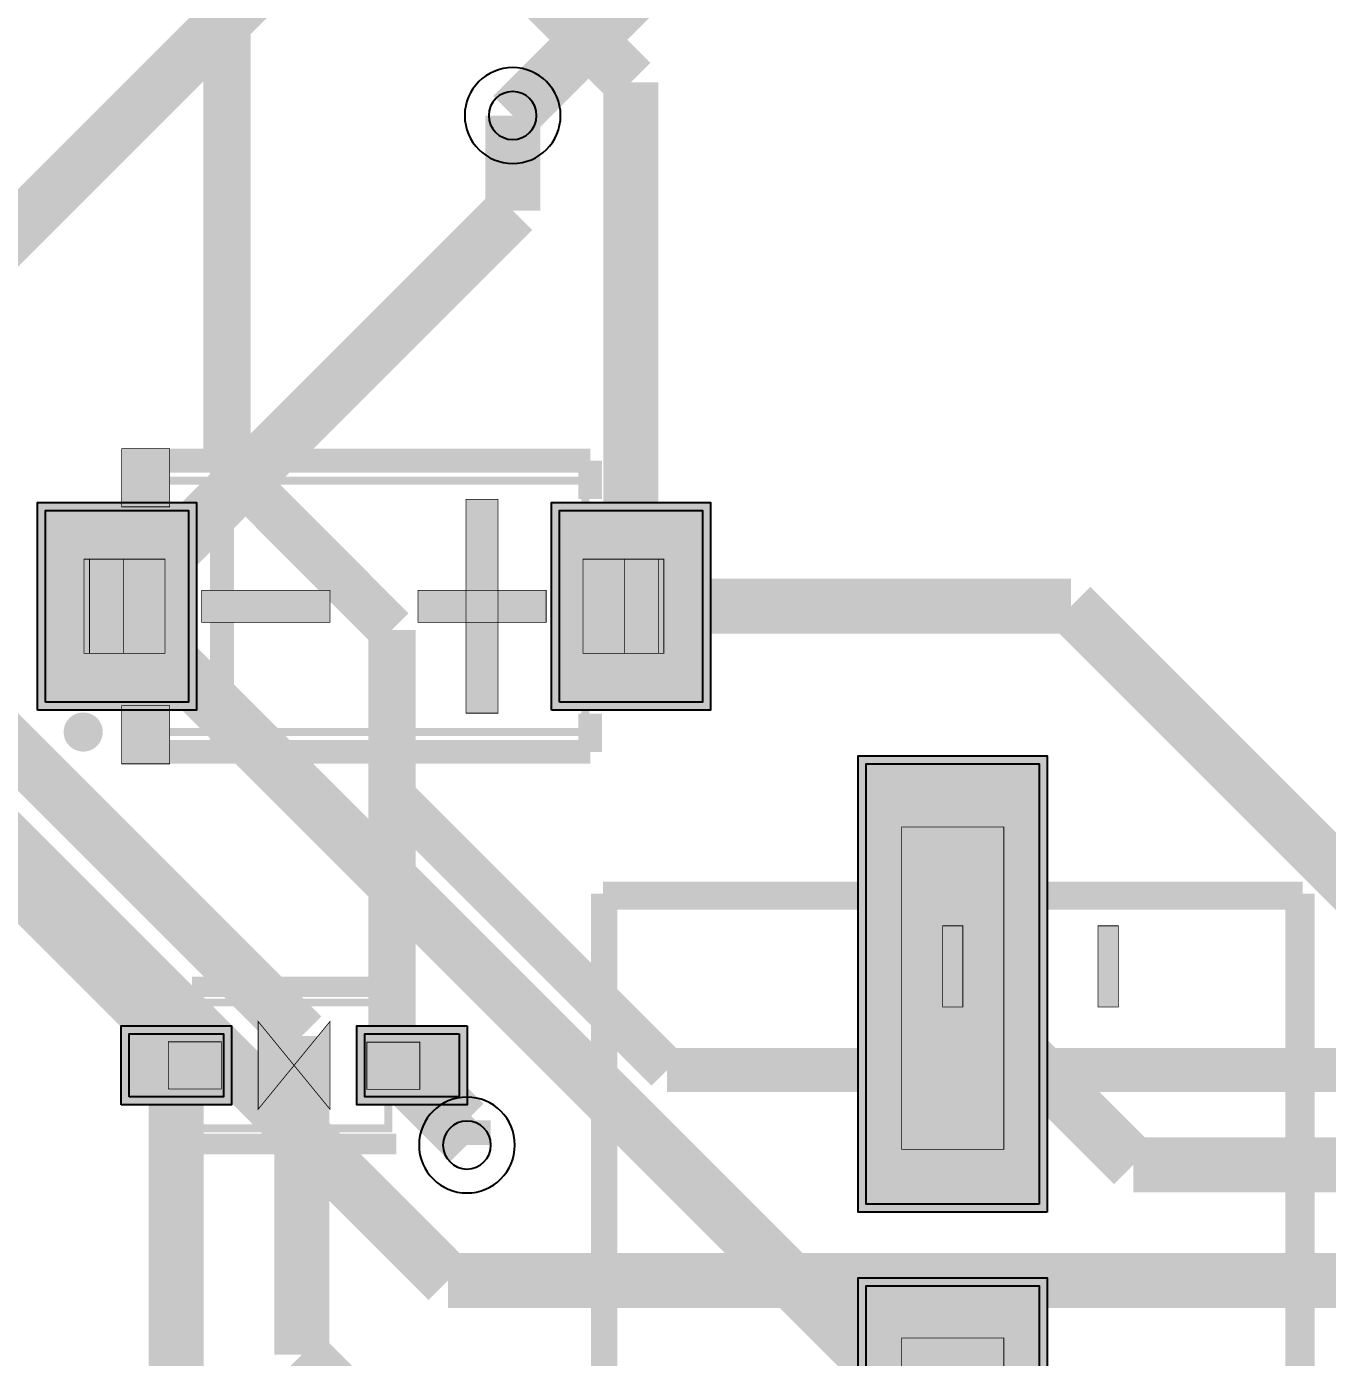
# Model space of a CAD drawing. Header units: millimetres. Extents: x 3.4 to 79.3, y -57 to -2.3.
# Drawn here: x 13.16 to 21.43, y -36.78 to -28.32 of the extents above; entities that cross this region are included whole.
import ezdxf

# ---------------------------------------------------------------- set-up
doc = ezdxf.new("R2010")
doc.units = ezdxf.units.MM
doc.header["$MEASUREMENT"] = 0
for name, color, linetype, true_color in [('Bottom-Layer', 7, 'Continuous', 0x0000ff), ('Component-Marking-Layer', 7, 'Continuous', 0x66ffcc), ('Component-Shape-Layer', 7, 'Continuous', 0x00cccc), ('Document-Layer', 7, 'Continuous', 0xffffff), ('Hole-Layer', 7, 'Continuous', 0x222222), ('Multi-Layer', 7, 'Continuous', 0xc0c0c0), ('Pin-Floating-Layer', 7, 'Continuous', 0xff99ff), ('Pin-Soldering-Layer', 7, 'Continuous', 0xcc9999), ('Top-Layer', 7, 'Continuous', 0xff0000), ('Top-Paste-Mask-Layer', 7, 'Continuous', 0x808080), ('Top-Silkscreen-Layer', 7, 'Continuous', 0xffcc00), ('Top-Solder-Mask-Layer', 7, 'Continuous', 0x800080)]:
    doc.layers.add(name, color=color, linetype=linetype, true_color=true_color)

msp = doc.modelspace()

# ---------------------------------------------------------------- hatches: boundary and pattern name
at = {"layer": 'Component-Marking-Layer'}
for points in [[(13.4572, -32.8042, 1), (13.5771, -32.8042, 1)], [(13.4572, -32.8042, 1), (13.5771, -32.8042, 1)], [(13.9991, -35.3251, 1), (14.119, -35.3251, 1)], [(13.9991, -35.3251, 1), (14.119, -35.3251, 1)]]:
    msp.add_hatch(color=256, dxfattribs=at).paths.add_polyline_path(points)
at = {"layer": 'Document-Layer'}
for points in [[(16.157, -31.3241), (16.157, -32.6841), (15.953, -32.6841), (15.953, -31.3241)], [(16.157, -31.3241), (16.157, -32.6841), (15.953, -32.6841), (15.953, -31.3241)], [(14.271, -31.9021), (14.271, -32.1061), (15.087, -32.1061), (15.087, -31.9021)], [(14.271, -31.9021), (14.271, -32.1061), (15.087, -32.1061), (15.087, -31.9021)], [(16.463, -31.9021), (16.463, -32.1061), (15.647, -32.1061), (15.647, -31.9021)], [(16.463, -31.9021), (16.463, -32.1061), (15.647, -32.1061), (15.647, -31.9021)], [(18.9856, -34.0375), (19.1146, -34.0375), (19.1146, -34.5535), (18.9856, -34.5535)], [(18.9856, -34.0375), (19.1146, -34.0375), (19.1146, -34.5535), (18.9856, -34.5535)], [(14.6304, -34.6457), (14.6304, -35.2045), (14.859, -34.9251)], [(14.6304, -34.6457), (14.6304, -35.2045), (14.859, -34.9251)], [(15.0876, -34.6457), (15.0876, -35.2045), (14.859, -34.9251)], [(15.0876, -34.6457), (15.0876, -35.2045), (14.859, -34.9251)]]:
    msp.add_hatch(color=256, dxfattribs=at).paths.add_polyline_path(points)
at = {"layer": 'Pin-Floating-Layer'}
for points in [[(13.557, -32.3041), (14.037, -32.3041), (14.037, -31.7041), (13.557, -31.7041)], [(13.557, -32.3041), (14.037, -32.3041), (14.037, -31.7041), (13.557, -31.7041)], [(17.177, -31.7041), (16.697, -31.7041), (16.697, -32.3041), (17.177, -32.3041)], [(17.177, -31.7041), (16.697, -31.7041), (16.697, -32.3041), (17.177, -32.3041)]]:
    msp.add_hatch(color=256, dxfattribs=at).paths.add_polyline_path(points)
at = {"layer": 'Pin-Soldering-Layer'}
for points in [[(13.522, -31.7041), (13.772, -31.7041), (13.772, -32.3041), (13.522, -32.3041)], [(13.522, -31.7041), (13.772, -31.7041), (13.772, -32.3041), (13.522, -32.3041)], [(16.9621, -31.7041), (17.2121, -31.7041), (17.2121, -32.3041), (16.9621, -32.3041)], [(16.9621, -31.7041), (17.2121, -31.7041), (17.2121, -32.3041), (16.9621, -32.3041)], [(18.725, -35.459), (18.725, -33.409), (19.375, -33.409), (19.375, -35.459)], [(18.725, -35.459), (18.725, -33.409), (19.375, -33.409), (19.375, -35.459)], [(14.059, -34.7751), (14.3962, -34.7751), (14.3962, -35.0751), (14.059, -35.0751)], [(14.059, -34.7751), (14.3962, -34.7751), (14.3962, -35.0751), (14.059, -35.0751)], [(15.659, -35.0775), (15.3218, -35.0775), (15.3218, -34.7774), (15.659, -34.7774)], [(15.659, -35.0775), (15.3218, -35.0775), (15.3218, -34.7774), (15.659, -34.7774)], [(18.725, -38.7091), (18.725, -36.6591), (19.375, -36.6591), (19.375, -38.7091)], [(18.725, -38.7091), (18.725, -36.6591), (19.375, -36.6591), (19.375, -38.7091)]]:
    msp.add_hatch(color=256, dxfattribs=at).paths.add_polyline_path(points)
at = {"layer": 'Top-Layer'}
for points in [[(13.2769, -32.6141), (13.2769, -31.3941), (14.1869, -31.3941), (14.1869, -32.6141)], [(16.5471, -32.6141), (16.5471, -31.3941), (17.4571, -31.3941), (17.4571, -32.6141)], [(19.6, -35.8074), (18.5, -35.8074), (18.5, -33.0074), (19.6, -33.0074)], [(13.8091, -35.1251), (13.8091, -34.7251), (14.4091, -34.7251), (14.4091, -35.1251)], [(15.909, -34.7251), (15.909, -35.1251), (15.309, -35.1251), (15.309, -34.7251)], [(19.6, -39.1287), (18.5, -39.1287), (18.5, -36.3287), (19.6, -36.3287)]]:
    msp.add_hatch(color=256, dxfattribs=at).paths.add_polyline_path(points)
at = {"layer": 'Top-Paste-Mask-Layer'}
for points in [[(13.2769, -32.6141), (13.2769, -31.3941), (14.1869, -31.3941), (14.1869, -32.6141)], [(16.5471, -32.6141), (16.5471, -31.3941), (17.4571, -31.3941), (17.4571, -32.6141)], [(19.6, -35.8074), (18.5, -35.8074), (18.5, -33.0074), (19.6, -33.0074)], [(13.8091, -35.1251), (13.8091, -34.7251), (14.4091, -34.7251), (14.4091, -35.1251)], [(15.909, -34.7251), (15.909, -35.1251), (15.309, -35.1251), (15.309, -34.7251)], [(19.6, -39.1287), (18.5, -39.1287), (18.5, -36.3287), (19.6, -36.3287)]]:
    msp.add_hatch(color=256, dxfattribs=at).paths.add_polyline_path(points)
at = {"layer": 'Top-Silkscreen-Layer'}
for points in [[(14.067, -31.0017), (14.067, -31.3717), (13.7622, -31.3717), (13.7622, -31.0017)], [(14.067, -31.0017), (14.067, -31.3717), (13.7622, -31.3717), (13.7622, -31.0017)], [(14.067, -33.0065), (14.067, -32.6365), (13.7622, -32.6365), (13.7622, -33.0065)], [(14.067, -33.0065), (14.067, -32.6365), (13.7622, -32.6365), (13.7622, -33.0065)], [(19.9746, -34.0375), (20.1036, -34.0375), (20.1036, -34.5535), (19.9746, -34.5535)], [(19.9746, -34.0375), (20.1036, -34.0375), (20.1036, -34.5535), (19.9746, -34.5535)], [(14.859, -34.9251), (14.6304, -35.2045), (14.6304, -34.6457)], [(14.859, -34.9251), (14.6304, -35.2045), (14.6304, -34.6457)], [(14.859, -34.9251), (15.0876, -34.6457), (15.0876, -35.2045)], [(14.859, -34.9251), (15.0876, -34.6457), (15.0876, -35.2045)]]:
    msp.add_hatch(color=256, dxfattribs=at).paths.add_polyline_path(points)
at = {"layer": 'Top-Solder-Mask-Layer'}
for points in [[(13.2259, -32.6651), (13.2259, -31.3431), (14.2379, -31.3431), (14.2379, -32.6651)], [(16.4961, -32.6651), (16.4961, -31.3431), (17.5081, -31.3431), (17.5081, -32.6651)], [(19.651, -35.8584), (18.449, -35.8584), (18.449, -32.9564), (19.651, -32.9564)], [(13.7581, -35.1761), (13.7581, -34.6741), (14.4601, -34.6741), (14.4601, -35.1761)], [(15.96, -34.6741), (15.96, -35.1761), (15.258, -35.1761), (15.258, -34.6741)], [(19.651, -39.1797), (18.449, -39.1797), (18.449, -36.2777), (19.651, -36.2777)]]:
    msp.add_hatch(color=256, dxfattribs=at).paths.add_polyline_path(points)

# ---------------------------------------------------------------- linework, layer by layer
at = {"layer": 'Bottom-Layer'}
for points, const_width in [([(14.432, -27.255), (14.432, -31.105)], 0.3), ([(17.3, -27.8317), (16.25, -28.8817)], 0.35), ([(14.432, -31.105), (15.482, -32.155)], 0.3), ([(15.482, -32.155), (15.482, -33.205)], 0.3), ([(15.8385, -36.2941), (11.9885, -32.4441)], 0.35), ([(15.482, -33.205), (15.482, -34.955)], 0.3), ([(15.482, -33.205), (17.232, -34.955)], 0.28), ([(15.482, -34.955), (15.959, -35.432)], 0.3), ([(17.232, -34.955), (31.932, -34.955)], 0.28), ([(42.9989, -36.2941), (15.8385, -36.2941)], 0.35)]:
    msp.add_lwpolyline(points, dxfattribs=dict(at, const_width=const_width))
at = {"layer": 'Component-Marking-Layer', "const_width": 0.129}
for points in [[(13.4572, -32.8042, 1), (13.5771, -32.8042, 1)], [(13.4572, -32.8042, 1), (13.5771, -32.8042, 1)], [(13.9991, -35.3251, 1), (14.119, -35.3251, 1)], [(13.9991, -35.3251, 1), (14.119, -35.3251, 1)]]:
    msp.add_lwpolyline(points, format="xyb", close=True, dxfattribs=at)
at = {"layer": 'Component-Shape-Layer', "const_width": 0.0508}
for points in [[(14.022, -32.8041), (14.022, -31.2041), (16.712, -31.2041), (16.712, -32.8041)], [(14.022, -32.8041), (14.022, -31.2041), (16.712, -31.2041), (16.712, -32.8041)], [(16.891, -33.9091), (21.1911, -33.9091), (21.1911, -37.3491), (20.331, -38.2091), (17.7511, -38.2091), (16.891, -37.3491)], [(16.891, -33.9091), (21.1911, -33.9091), (21.1911, -37.3491), (20.331, -38.2091), (17.7511, -38.2091), (16.891, -37.3491)], [(14.259, -35.3251), (14.259, -34.5251), (15.459, -34.5251), (15.459, -35.3251)], [(14.259, -35.3251), (14.259, -34.5251), (15.459, -34.5251), (15.459, -35.3251)]]:
    msp.add_lwpolyline(points, close=True, dxfattribs=at)
at = {"layer": 'Document-Layer', "const_width": 0.00508}
for points in [[(16.157, -31.3241), (16.157, -32.6841), (15.953, -32.6841), (15.953, -31.3241)], [(16.157, -31.3241), (16.157, -32.6841), (15.953, -32.6841), (15.953, -31.3241)], [(14.271, -31.9021), (14.271, -32.1061), (15.087, -32.1061), (15.087, -31.9021)], [(14.271, -31.9021), (14.271, -32.1061), (15.087, -32.1061), (15.087, -31.9021)], [(16.463, -31.9021), (16.463, -32.1061), (15.647, -32.1061), (15.647, -31.9021)], [(16.463, -31.9021), (16.463, -32.1061), (15.647, -32.1061), (15.647, -31.9021)], [(18.9856, -34.0375), (19.1146, -34.0375), (19.1146, -34.5535), (18.9856, -34.5535)], [(18.9856, -34.0375), (19.1146, -34.0375), (19.1146, -34.5535), (18.9856, -34.5535)], [(14.6304, -34.6457), (14.6304, -35.2045), (14.859, -34.9251)], [(14.6304, -34.6457), (14.6304, -35.2045), (14.859, -34.9251)], [(15.0876, -34.6457), (15.0876, -35.2045), (14.859, -34.9251)], [(15.0876, -34.6457), (15.0876, -35.2045), (14.859, -34.9251)]]:
    msp.add_lwpolyline(points, close=True, dxfattribs=at)
at = {"layer": 'Hole-Layer'}
msp.add_lwpolyline([(16.0975, -28.8817, 1), (16.4025, -28.8817, 1)], format="xyb", close=True, dxfattribs=at)
msp.add_lwpolyline([(15.8065, -35.432, 1), (16.1115, -35.432), (16.1115, -35.432, 1), (15.8065, -35.432)], format="xyb", dxfattribs=at)
at = {"layer": 'Multi-Layer'}
for points in [[(15.945, -28.8817, 1), (16.555, -28.8817), (16.555, -28.8817, 1), (15.945, -28.8817)], [(15.654, -35.432, 1), (16.264, -35.432), (16.264, -35.432, 1), (15.654, -35.432)]]:
    msp.add_lwpolyline(points, format="xyb", dxfattribs=at)
at = {"layer": 'Pin-Floating-Layer', "const_width": 0.00508}
for points in [[(13.557, -32.3041), (14.037, -32.3041), (14.037, -31.7041), (13.557, -31.7041)], [(13.557, -32.3041), (14.037, -32.3041), (14.037, -31.7041), (13.557, -31.7041)], [(17.177, -31.7041), (16.697, -31.7041), (16.697, -32.3041), (17.177, -32.3041)], [(17.177, -31.7041), (16.697, -31.7041), (16.697, -32.3041), (17.177, -32.3041)]]:
    msp.add_lwpolyline(points, close=True, dxfattribs=at)
at = {"layer": 'Pin-Soldering-Layer', "const_width": 0.00508}
for points in [[(13.522, -31.7041), (13.772, -31.7041), (13.772, -32.3041), (13.522, -32.3041)], [(13.522, -31.7041), (13.772, -31.7041), (13.772, -32.3041), (13.522, -32.3041)], [(16.9621, -31.7041), (17.2121, -31.7041), (17.2121, -32.3041), (16.9621, -32.3041)], [(16.9621, -31.7041), (17.2121, -31.7041), (17.2121, -32.3041), (16.9621, -32.3041)], [(18.725, -35.459), (18.725, -33.409), (19.375, -33.409), (19.375, -35.459)], [(18.725, -35.459), (18.725, -33.409), (19.375, -33.409), (19.375, -35.459)], [(14.059, -34.7751), (14.3962, -34.7751), (14.3962, -35.0751), (14.059, -35.0751)], [(14.059, -34.7751), (14.3962, -34.7751), (14.3962, -35.0751), (14.059, -35.0751)], [(15.659, -35.0775), (15.3218, -35.0775), (15.3218, -34.7774), (15.659, -34.7774)], [(15.659, -35.0775), (15.3218, -35.0775), (15.3218, -34.7774), (15.659, -34.7774)], [(18.725, -38.7091), (18.725, -36.6591), (19.375, -36.6591), (19.375, -38.7091)], [(18.725, -38.7091), (18.725, -36.6591), (19.375, -36.6591), (19.375, -38.7091)]]:
    msp.add_lwpolyline(points, close=True, dxfattribs=at)
at = {"layer": 'Top-Layer'}
for points, const_width in [([(15.259, -27.441), (12.809, -29.891)], 0.35), ([(16.234, -27.9021), (17.0021, -28.6702)], 0.35), ([(17.0021, -28.6702), (17.0021, -32.0041)], 0.35), ([(16.25, -28.8817), (16.25, -29.486)], 0.35), ([(16.25, -29.486), (13.7319, -32.0041)], 0.35), ([(13.7319, -32.0041), (19.05, -37.3222)], 0.35), ([(17.0021, -32.0041), (19.8021, -32.0041)], 0.35), ([(19.8021, -32.0041), (21.9021, -34.1041)], 0.35), ([(11.513, -32.1888), (14.1091, -34.7848)], 0.35), ([(12.809, -32.6383), (14.909, -34.7383)], 0.35), ([(20.1997, -35.5571), (19.05, -34.4074)], 0.35), ([(14.1091, -34.7848), (14.1091, -34.9251)], 0.35), ([(14.909, -34.7383), (14.909, -36.7651)], 0.35), ([(14.1091, -34.9251), (14.1091, -37.4651)], 0.35), ([(15.959, -35.2751), (15.609, -34.9251)], 0.3), ([(15.959, -35.432), (15.959, -35.2751)], 0.3), ([(22.5709, -35.5571), (20.1997, -35.5571)], 0.35), ([(14.909, -36.7651), (15.609, -37.4651)], 0.35)]:
    msp.add_lwpolyline(points, dxfattribs=dict(at, const_width=const_width))
for points in [[(13.2769, -32.6141), (13.2769, -31.3941), (14.1869, -31.3941), (14.1869, -32.6141)], [(16.5471, -32.6141), (16.5471, -31.3941), (17.4571, -31.3941), (17.4571, -32.6141)], [(19.6, -35.8074), (18.5, -35.8074), (18.5, -33.0074), (19.6, -33.0074)], [(13.8091, -35.1251), (13.8091, -34.7251), (14.4091, -34.7251), (14.4091, -35.1251)], [(15.909, -34.7251), (15.909, -35.1251), (15.309, -35.1251), (15.309, -34.7251)], [(19.6, -39.1287), (18.5, -39.1287), (18.5, -36.3287), (19.6, -36.3287)]]:
    msp.add_lwpolyline(points, close=True, dxfattribs=at)
at = {"layer": 'Top-Paste-Mask-Layer'}
for points in [[(13.2769, -32.6141), (13.2769, -31.3941), (14.1869, -31.3941), (14.1869, -32.6141)], [(16.5471, -32.6141), (16.5471, -31.3941), (17.4571, -31.3941), (17.4571, -32.6141)], [(19.6, -35.8074), (18.5, -35.8074), (18.5, -33.0074), (19.6, -33.0074)], [(13.8091, -35.1251), (13.8091, -34.7251), (14.4091, -34.7251), (14.4091, -35.1251)], [(15.909, -34.7251), (15.909, -35.1251), (15.309, -35.1251), (15.309, -34.7251)], [(19.6, -39.1287), (18.5, -39.1287), (18.5, -36.3287), (19.6, -36.3287)]]:
    msp.add_lwpolyline(points, close=True, dxfattribs=at)
at = {"layer": 'Top-Silkscreen-Layer', "const_width": 0.00508}
for points in [[(14.067, -31.0017), (14.067, -31.3717), (13.7622, -31.3717), (13.7622, -31.0017)], [(14.067, -31.0017), (14.067, -31.3717), (13.7622, -31.3717), (13.7622, -31.0017)], [(14.067, -33.0065), (14.067, -32.6365), (13.7622, -32.6365), (13.7622, -33.0065)], [(14.067, -33.0065), (14.067, -32.6365), (13.7622, -32.6365), (13.7622, -33.0065)], [(19.9746, -34.0375), (20.1036, -34.0375), (20.1036, -34.5535), (19.9746, -34.5535)], [(19.9746, -34.0375), (20.1036, -34.0375), (20.1036, -34.5535), (19.9746, -34.5535)], [(14.859, -34.9251), (14.6304, -35.2045), (14.6304, -34.6457)], [(14.859, -34.9251), (14.6304, -35.2045), (14.6304, -34.6457)], [(14.859, -34.9251), (15.0876, -34.6457), (15.0876, -35.2045)], [(14.859, -34.9251), (15.0876, -34.6457), (15.0876, -35.2045)]]:
    msp.add_lwpolyline(points, close=True, dxfattribs=at)
at = {"layer": 'Top-Silkscreen-Layer'}
for points, const_width in [([(13.9908, -31.0779), (16.7432, -31.0779)], 0.1524), ([(13.9908, -31.0779), (16.7432, -31.0779)], 0.1524), ([(14.4002, -31.0779), (14.4002, -32.9303)], 0.1524), ([(14.4002, -31.0779), (14.4002, -32.9303)], 0.1524), ([(16.7432, -31.0779), (16.7432, -31.3209)], 0.1524), ([(16.7432, -31.0779), (16.7432, -31.3209)], 0.1524), ([(16.7432, -32.9303), (16.7432, -32.6873)], 0.1524), ([(16.7432, -32.9303), (16.7432, -32.6873)], 0.1524), ([(13.9908, -32.9303), (16.7432, -32.9303)], 0.1524), ([(13.9908, -32.9303), (16.7432, -32.9303)], 0.1524), ([(18.443, -33.8329), (16.825, -33.8329)], 0.1524), ([(16.825, -33.8329), (16.825, -37.3482)], 0.1524), ([(18.443, -33.8329), (16.825, -33.8329)], 0.1524), ([(16.825, -33.8329), (16.825, -37.3482)], 0.1524), ([(19.6575, -33.8323), (21.2763, -33.8323)], 0.1524), ([(19.6575, -33.8323), (21.2763, -33.8323)], 0.1524), ([(21.2763, -33.8323), (21.2763, -37.3485)], 0.1524), ([(21.2763, -33.8323), (21.2763, -37.3485)], 0.1524), ([(14.209, -34.4251), (15.509, -34.4251)], 0.13), ([(14.209, -34.4251), (15.509, -34.4251)], 0.13), ([(14.859, -34.6965), (14.859, -35.1791)], 0.1), ([(14.859, -34.6965), (14.859, -35.1791)], 0.1), ([(14.209, -35.4251), (15.509, -35.4251)], 0.13), ([(14.209, -35.4251), (15.509, -35.4251)], 0.13)]:
    msp.add_lwpolyline(points, dxfattribs=dict(at, const_width=const_width))
at = {"layer": 'Top-Solder-Mask-Layer'}
for points in [[(13.2259, -32.6651), (13.2259, -31.3431), (14.2379, -31.3431), (14.2379, -32.6651)], [(16.4961, -32.6651), (16.4961, -31.3431), (17.5081, -31.3431), (17.5081, -32.6651)], [(19.651, -35.8584), (18.449, -35.8584), (18.449, -32.9564), (19.651, -32.9564)], [(13.7581, -35.1761), (13.7581, -34.6741), (14.4601, -34.6741), (14.4601, -35.1761)], [(15.96, -34.6741), (15.96, -35.1761), (15.258, -35.1761), (15.258, -34.6741)], [(19.651, -39.1797), (18.449, -39.1797), (18.449, -36.2777), (19.651, -36.2777)]]:
    msp.add_lwpolyline(points, close=True, dxfattribs=at)

doc.saveas('drawing.dxf')
